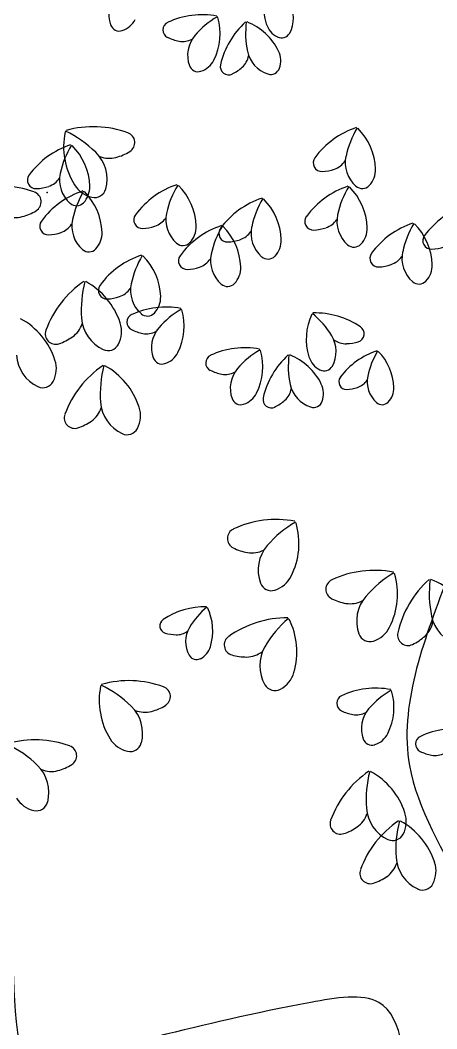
# Model space of a CAD drawing. Header units: millimetres. Extents: x 87938 to 265635, y 330093 to 434310.
# Drawn here: x 133239 to 133716, y 384929 to 386085 of the extents above; entities that cross this region are included whole.
import ezdxf

# ---------------------------------------------------------------- set-up
doc = ezdxf.new("R2010")
doc.units = ezdxf.units.MM

# ---------------------------------------------------------------- blocks, each defined once
blk = doc.blocks.new('A$C375B4AEE')
for centre, radius, start, end in [((5113.5, 4577.8), 66.9, 154.4733, 197.621), ((4904, 4568.2), 34.7, 139.4629, 199.8413), ((5046.3, 4563.7), 34.7, 331.0306, 31.4093), ((4976.3, 4474.2), 93.8, 79.5426, 114.8184), ((4881.4, 4560), 10.7, 199.8416, 287.8356), ((4876.8, 4574), 25.4, 287.8356, 333.2509), ((4940.9, 4550.6), 9.54, 114.8183, 243.7481), ((5045, 4478.1), 101.5, 120.3301, 139.4629), ((4930.1, 4546.1), 66.9, 333.251, 16.3988), ((5088.8, 4490), 93.8, 131.9815, 167.2572), ((5127.6, 4546.9), 101.5, 172.7689, 191.9017), ((5003.6, 4497.3), 66.9, 25.6899, 68.8377), ((5074, 4565.2), 25.4, 197.6209, 243.0366), ((4994.3, 4521.5), 34.7, 139.4629, 199.8413), ((5067.3, 4552.1), 10.7, 243.0367, 331.0311), ((4957.8, 4584.2), 47.1, 243.313, 260.2002), ((4953.9, 4561.1), 23.7, 260.2002, 297.04), ((5006.2, 4525.2), 23.7, 312.6391, 349.4787), ((5062.2, 4533.2), 34.7, 191.9017, 252.2801), ((5041, 4515.3), 25.4, 340.2744, 25.6898), ((4971.7, 4513.4), 10.7, 199.8416, 287.8356), ((4967.2, 4527.4), 25.4, 287.8356, 333.2509), ((5006.6, 4508.6), 9.54, 167.2573, 296.1871), ((4990.4, 4542.5), 47.1, 295.7519, 312.6391), ((5054.9, 4510.3), 10.7, 252.2802, 340.274), ((4851.5, 4322.4), 117.2, 70.1507, 105.4264), ((4901.2, 4417), 83.7, 168.5702, 211.718), ((4765.4, 4319.9), 126.8, 45.5061, 64.639), ((4887.2, 4421.5), 11.9, 301.2209, 70.1507), ((5183.5, 4346.6), 96.9, 108.33, 143.6057), ((5243.8, 4384.4), 104.8, 149.1174, 168.2502), ((5105.9, 4388.7), 69.2, 2.0383, 45.1861), ((4856, 4326.9), 96.9, 108.33, 143.6057), ((4916.3, 4364.6), 104.8, 149.1174, 168.2502), ((4778.4, 4369), 69.2, 2.0383, 45.1861), ((4823.9, 4379.4), 43.4, 345.1278, 45.5062), ((4870, 4433), 29.6, 247.9291, 284.7688), ((4862.5, 4461.4), 58.9, 284.7688, 301.656), ((5176.2, 4398.4), 35.9, 168.2502, 228.6287), ((5113.4, 4398.2), 9.86, 143.6057, 272.5354), ((5120, 4414.1), 24.4, 288.9875, 325.8273), ((4785.9, 4378.5), 9.86, 143.6057, 272.5354), ((4848.7, 4378.7), 35.9, 168.2502, 228.6287), ((5112.1, 4437), 48.7, 272.1003, 288.9875), ((5148.7, 4390.3), 26.3, 316.6229, 2.0383), ((4744, 4254.6), 117.2, 70.1507, 105.4264), ((4784.6, 4417.3), 48.7, 272.1003, 288.9875), ((4792.5, 4394.4), 24.4, 288.9875, 325.8273), ((4857, 4389.7), 31.8, 211.718, 257.1334), ((4821.2, 4370.5), 26.3, 316.6229, 2.0383), ((4977.9, 4281.2), 96.9, 108.33, 143.6057), ((5038.2, 4319), 104.8, 149.1174, 168.2502), ((4900.3, 4323.3), 69.2, 2.0383, 45.1861), ((5173.9, 4279.4), 96.9, 108.33, 143.6057), ((5234.2, 4317.2), 104.8, 149.1174, 168.2502), ((5096.3, 4321.6), 69.2, 2.0383, 45.1861), ((5159.8, 4379.8), 11, 228.6289, 316.6231), ((4779.8, 4353.6), 11.9, 301.2209, 70.1507), ((4870.1, 4274), 96.9, 108.33, 143.6057), ((4930.4, 4311.8), 104.8, 149.1174, 168.2502), ((4792.5, 4316.1), 69.2, 2.0383, 45.1861), ((4852.9, 4371.7), 13.3, 257.1334, 345.1277), ((4832.3, 4360.1), 11, 228.6289, 316.6231), ((5075.4, 4265.8), 96.9, 108.33, 143.6057), ((5135.7, 4303.5), 104.8, 149.1174, 168.2502), ((4997.8, 4307.9), 69.2, 2.0383, 45.1861), ((5309.2, 4257.4), 96.9, 108.3299, 143.6057), ((4762.6, 4365.2), 29.6, 247.9291, 284.7688), ((4755.1, 4393.5), 58.9, 284.7688, 301.656), ((4907.8, 4332.8), 9.86, 143.6057, 272.5354), ((4970.6, 4333), 35.9, 168.2502, 228.6287), ((5103.8, 4331.1), 9.86, 143.6057, 272.5354), ((5166.7, 4331.3), 35.9, 168.2502, 228.6287), ((4800, 4325.6), 9.86, 143.6057, 272.5354), ((4806.5, 4341.5), 24.4, 288.9875, 325.8273), ((4862.8, 4325.8), 35.9, 168.2502, 228.6287), ((4906.4, 4371.6), 48.7, 272.1003, 288.9875), ((4914.3, 4348.7), 24.4, 288.9875, 325.8273), ((5029, 4234.3), 96.9, 108.33, 143.6057), ((4943.1, 4324.8), 26.3, 316.6229, 2.0383), ((5089.4, 4272.1), 104.8, 149.1174, 168.2502), ((4951.4, 4276.4), 69.2, 2.0383, 45.1861), ((5068.2, 4317.6), 35.9, 168.2502, 228.6287), ((5110.4, 4347), 24.4, 288.9875, 325.8273), ((5139.2, 4323.1), 26.3, 316.6229, 2.0383), ((5248.4, 4237.1), 96.9, 108.3299, 143.6057), ((5308.8, 4274.9), 104.8, 149.1174, 168.2502), ((5170.8, 4279.3), 69.2, 2.0383, 45.1861), ((4798.7, 4364.4), 48.7, 272.1003, 288.9875), ((4835.3, 4317.7), 26.3, 316.6229, 2.0383), ((5005.3, 4317.4), 9.86, 143.6057, 272.5354), ((5011.9, 4333.3), 24.4, 288.9875, 325.8273), ((5102.5, 4369.9), 48.7, 272.1003, 288.9875), ((5239.1, 4309.1), 9.86, 143.6057, 272.5354), ((4954.2, 4314.4), 11, 228.6289, 316.6231), ((5004, 4356.2), 48.7, 272.1003, 288.9875), ((5040.7, 4309.4), 26.3, 316.6229, 2.0383), ((5150.3, 4312.6), 11, 228.6289, 316.6231), ((5237.8, 4347.9), 48.7, 272.1003, 288.9875), ((4846.4, 4307.2), 11, 228.6289, 316.6231), ((4937.3, 4200.5), 96.9, 108.33, 143.6057), ((4997.6, 4238.2), 104.8, 149.1174, 168.2502), ((4859.7, 4242.6), 69.2, 2.0383, 45.1861), ((4959, 4285.9), 9.86, 143.6057, 272.5354), ((5021.8, 4286.1), 35.9, 168.2502, 228.6287), ((5051.8, 4298.9), 11, 228.6289, 316.6231), ((5178.4, 4288.8), 9.86, 143.6057, 272.5354), ((5184.9, 4304.7), 24.4, 288.9875, 325.8273), ((5241.2, 4289), 35.9, 168.2502, 228.6287), ((4957.6, 4324.7), 48.7, 272.1003, 288.9875), ((4965.5, 4301.8), 24.4, 288.9875, 325.8273), ((4994.3, 4278), 26.3, 316.6229, 2.0383), ((5177, 4327.6), 48.7, 272.1003, 288.9875), ((5213.7, 4280.8), 26.3, 316.6229, 2.0383), ((4907.1, 4165.7), 117.2, 124.4099, 159.6857), ((4964.5, 4229.8), 126.8, 165.1974, 184.3302), ((4802.8, 4188.7), 83.7, 18.1183, 61.2661), ((4867.2, 4252.1), 9.86, 143.6057, 272.5354), ((4930, 4252.3), 35.9, 168.2502, 228.6287), ((5005.4, 4267.5), 11, 228.6289, 316.6231), ((5224.8, 4270.3), 11, 228.6289, 316.6231), ((4865.9, 4290.9), 48.7, 272.1003, 288.9875), ((4873.7, 4268), 24.4, 288.9875, 325.8273), ((4902.5, 4244.1), 26.3, 316.6229, 2.0383), ((4934.9, 4139.1), 93.8, 79.5426, 114.8184), ((4881.3, 4223.5), 43.4, 184.3302, 244.7087), ((4899.5, 4215.6), 9.54, 114.8183, 243.7481), ((4913.6, 4233.6), 11, 228.6289, 316.6231), ((5003.7, 4143), 101.5, 120.3301, 139.4629), ((4888.7, 4211), 66.9, 333.251, 16.3988), ((5162.5, 4196.1), 66.9, 154.4733, 197.621), ((5038.2, 4147.2), 101.5, 31.4091, 50.5419), ((5105.5, 4132.4), 93.8, 56.0537, 91.3294), ((4728, 4146.2), 83.7, 18.1183, 61.2661), ((4810.6, 4222.9), 29.6, 305.0675, 341.9073), ((4852.1, 4204.8), 31.8, 332.7028, 18.1184), ((4952.9, 4186.4), 34.7, 139.4629, 199.8413), ((5152.5, 4202.3), 9.54, 287.124, 56.0538), ((4808.3, 4202.2), 11.9, 159.6855, 288.6152), ((4793.8, 4246.9), 58.9, 288.1803, 305.0675), ((4916.5, 4249.1), 47.1, 243.313, 260.2002), ((4912.5, 4226), 23.7, 260.2002, 297.04), ((5095.2, 4182), 34.7, 331.0306, 31.4093), ((4868.5, 4196.3), 13.3, 244.7086, 332.7027), ((5025.2, 4092.5), 93.8, 79.5426, 114.8183), ((5141.4, 4214.6), 23.7, 233.8321, 270.6719), ((5141.1, 4238.1), 47.1, 270.6719, 287.559), ((4806.6, 4181), 43.4, 184.3302, 244.7087), ((4930.3, 4178.3), 10.7, 199.8416, 287.8356), ((4925.8, 4192.3), 25.4, 287.8356, 333.2509), ((4989.9, 4168.9), 9.54, 114.8183, 243.7481), ((5094, 4096.4), 101.5, 120.3301, 139.4628), ((4979, 4164.4), 66.9, 333.251, 16.3988), ((5137.7, 4108.3), 93.8, 131.9815, 167.2572), ((5176.5, 4165.2), 101.5, 172.7689, 191.9017), ((5052.6, 4115.6), 66.9, 25.6899, 68.8377), ((5122.9, 4183.5), 25.4, 197.6209, 243.0366), ((5203.2, 4101.4), 85.5, 108.0256, 143.3013), ((5256.6, 4134.4), 92.5, 148.813, 167.9458), ((5135, 4138.9), 61, 1.734, 44.8817), ((4777.4, 4162.3), 31.8, 332.7028, 18.1184), ((4928.9, 4069.3), 117.2, 124.4099, 159.6857), ((4986.3, 4133.4), 126.8, 165.1974, 184.3302), ((4824.5, 4092.3), 83.7, 18.1183, 61.2661), ((5043.2, 4139.8), 34.7, 139.4629, 199.8413), ((5116.2, 4170.4), 10.7, 243.0367, 331.0311), ((5006.8, 4202.5), 47.1, 243.313, 260.2002), ((5002.8, 4179.4), 23.7, 260.2002, 297.04), ((5141.7, 4147.2), 8.7, 143.3009, 272.2307), ((5197.1, 4147.1), 31.6, 167.9458, 228.3243), ((4793.8, 4153.8), 13.3, 244.7086, 332.7027), ((5055.2, 4143.5), 23.7, 312.6391, 349.4787), ((5111.2, 4151.5), 34.7, 191.9017, 252.2801), ((5090, 4133.6), 25.4, 340.2744, 25.6899), ((5140.7, 4181.5), 42.9, 271.796, 288.6831), ((5147.5, 4161.2), 21.6, 288.6831, 325.5229), ((5172.8, 4140), 23.2, 316.3186, 1.7338), ((5020.6, 4131.7), 10.7, 199.8412, 287.8355), ((5016.1, 4145.7), 25.4, 287.8356, 333.2509), ((5055.6, 4126.9), 9.54, 167.2573, 296.1869), ((4832.4, 4126.5), 29.6, 305.0675, 341.9073), ((4903.1, 4127.1), 43.4, 184.3302, 244.7087), ((4873.9, 4108.4), 31.8, 332.7028, 18.1184), ((5039.3, 4160.8), 47.1, 295.7518, 312.6391), ((5103.9, 4128.6), 10.7, 252.2803, 340.2744), ((5182.5, 4130.7), 9.72, 228.3244, 316.3185), ((4830.1, 4105.8), 11.9, 159.6855, 288.6152), ((4815.6, 4150.5), 58.9, 288.1803, 305.0675), ((4890.2, 4099.9), 13.3, 244.7086, 332.7027), ((5061.3, 3872.2), 117.2, 79.5427, 114.8184), ((5017.2, 3967.7), 11.9, 114.8186, 243.7479), ((5147.3, 3877.1), 126.8, 120.3301, 139.4629), ((5003.6, 3962), 83.7, 333.251, 16.3988), ((5038.3, 4009.6), 58.9, 243.313, 260.2002), ((5033.3, 3980.7), 29.6, 260.2003, 297.04), ((5083.9, 3931.3), 43.4, 139.4629, 199.8414), ((5174.2, 3813.9), 117.2, 79.5427, 114.8184), ((5050, 3938.7), 31.8, 287.8356, 333.2509), ((5130, 3909.4), 11.9, 114.8186, 243.7479), ((5260.2, 3818.8), 126.8, 120.3301, 139.4629), ((5116.5, 3903.8), 83.7, 333.251, 16.3988), ((5314.9, 3833.7), 117.2, 131.9815, 167.2572), ((5363.4, 3904.8), 126.8, 172.7689, 191.9017), ((5208.4, 3842.7), 83.7, 25.6899, 68.8377), ((5055.6, 3921.1), 13.3, 199.8412, 287.8356), ((5151.2, 3951.3), 58.9, 243.313, 260.2002), ((5196.8, 3873), 43.4, 139.4629, 199.8414), ((4979.8, 3804), 85.5, 88.9788, 124.2545), ((5041, 3817.9), 92.5, 129.7662, 148.899), ((4927.5, 3861.8), 61, 342.6871, 25.8349), ((5146.2, 3922.5), 29.6, 260.2003, 297.04), ((4936.5, 3867.5), 8.7, 124.2545, 253.184), ((5074.2, 3759.6), 117.2, 89.8729, 125.1487), ((5157.8, 3779.8), 126.8, 130.6604, 149.7932), ((5001.2, 3837.7), 83.7, 343.5813, 26.7291), ((5281.7, 3887.6), 43.4, 191.9017, 252.2802), ((4946.6, 3878.8), 21.6, 269.6364, 306.476), ((4988.9, 3849.3), 31.6, 148.8991, 209.2775), ((5162.8, 3880.4), 31.8, 287.8356, 333.2509), ((5211.7, 3877.7), 29.6, 312.6391, 349.4788), ((4946.8, 3900.2), 42.9, 252.7491, 269.6363), ((5013.5, 3845.7), 11.9, 125.1488, 254.0781), ((5168.5, 3862.8), 13.3, 199.8412, 287.8356), ((5212.2, 3856.9), 11.9, 167.2572, 296.1868), ((5191.9, 3899.2), 58.9, 295.7519, 312.6391), ((4963.6, 3850.5), 23.2, 297.2717, 342.6872), ((5085.7, 3821.8), 43.4, 149.7932, 210.1716), ((4969.8, 3838.6), 9.72, 209.2774, 297.2718), ((5026.8, 3890.7), 58.9, 253.6434, 270.5305), ((5027.1, 3861.4), 29.6, 270.5305, 307.3702), ((4892.2, 3687.5), 117.2, 70.1507, 105.4264), ((5051, 3823), 31.8, 298.166, 343.5814), ((4942, 3782), 83.7, 168.5702, 211.718), ((4806.2, 3684.9), 126.8, 45.5061, 64.639), ((4928, 3786.5), 11.9, 301.2209, 70.1507), ((5059.7, 3806.7), 13.3, 210.1717, 298.1659), ((5175.5, 3702.3), 93.8, 79.5426, 114.8184), ((5244.3, 3706.3), 101.5, 120.3301, 139.4629), ((5129.3, 3774.2), 66.9, 333.251, 16.3988), ((5140.1, 3778.8), 9.54, 114.8181, 243.7479), ((4864.7, 3744.4), 43.4, 345.1278, 45.5062), ((4910.7, 3798.1), 29.6, 247.9291, 284.7688), ((4903.3, 3826.4), 58.9, 284.7688, 301.656), ((5157.1, 3812.3), 47.1, 243.313, 260.2002), ((5193.5, 3749.7), 34.7, 139.4629, 199.8413), ((5153.1, 3789.2), 23.7, 260.2003, 297.0399), ((5265.8, 3655.7), 93.8, 79.5427, 114.8184), ((4784.8, 3619.6), 117.2, 70.1507, 105.4264), ((4897.8, 3754.7), 31.8, 211.718, 257.1334), ((5170.9, 3741.5), 10.7, 199.8412, 287.8355), ((5166.4, 3755.6), 25.4, 287.8356, 333.2509), ((5230.5, 3732.2), 9.54, 114.8183, 243.7479), ((4698.8, 3617.1), 126.8, 45.5061, 64.639), ((4820.6, 3718.6), 11.9, 301.2209, 70.1507), ((4893.7, 3736.7), 13.3, 257.1334, 345.1277), ((5247.4, 3765.7), 47.1, 243.313, 260.2002), ((5243.4, 3742.6), 23.7, 260.2002, 297.0399), ((4757.3, 3676.6), 43.4, 345.1278, 45.5062), ((4803.3, 3730.2), 29.6, 247.9291, 284.7688), ((4795.9, 3758.6), 58.9, 284.7688, 301.656), ((5233.5, 3604.1), 117.2, 124.4099, 159.6857), ((5291, 3668.2), 126.8, 165.1974, 184.3302), ((5129.2, 3627.1), 83.7, 18.1183, 61.2661), ((4790.4, 3686.9), 31.8, 211.718, 257.1334), ((4786.3, 3668.9), 13.3, 257.1334, 345.1277), ((5207.8, 3661.9), 43.4, 184.3302, 244.7086), ((5134.8, 3640.7), 11.9, 159.6858, 288.6152), ((5137.1, 3661.3), 29.6, 305.0676, 341.9072), ((5267.6, 3547.4), 117.2, 124.4099, 159.6857), ((5325.1, 3611.5), 126.8, 165.1974, 184.3302), ((5163.3, 3570.4), 83.7, 18.1183, 61.2661), ((5178.5, 3643.2), 31.8, 332.7029, 18.1183), ((5120.2, 3685.3), 58.9, 288.1803, 305.0675), ((5194.9, 3634.8), 13.3, 244.7087, 332.7027), ((5241.9, 3605.2), 43.4, 184.3302, 244.7086), ((5212.6, 3586.5), 31.8, 332.7029, 18.1183), ((5168.9, 3583.9), 11.9, 159.6858, 288.6152), ((5171.2, 3604.6), 29.6, 305.0676, 341.9072), ((5154.3, 3628.6), 58.9, 288.1803, 305.0675), ((5229, 3578), 13.3, 244.7087, 332.7027)]:
    blk.add_arc(centre, radius, start, end)
for points in [[(5256.5, 3920), (5213.9, 3707.6), (5277.7, 3558.9), (5362.8, 3389), (5447.9, 3282.8), (5490.4, 3112.8), (5554.2, 3261.5), (5618, 3367.7), (5554.2, 3580.2), (5532.9, 3856.3), (5469.1, 3962.5), (5469.1, 4175), (5405.3, 4578.6), (5235.2, 4833.5), (5107.6, 5003.4), (5001.3, 5109.6), (5001.3, 5130.9)], [(4729.5, 4704.2), (4690.4, 4274.9), (4670.9, 3962.7), (4690.4, 3728.6), (4749, 3572.5), (4768.6, 3377.4), (4827.2, 3221.3), (4905.3, 3006.6), (5003, 2753), (5003, 2635.9), (5120.2, 2538.3), (5159.3, 2518.8), (5198.3, 2616.4), (5322.3, 2858.8), (5335.1, 3104.2), (5217.9, 3318.8), (5178.8, 3435.9), (5100.7, 3435.9), (4924.8, 3396.9)]]:
    blk.add_spline(points, degree=3)
for p in [(4798.7, 4364.4), (4934.2, 3776.3)]:
    blk.add_point(p)

msp = doc.modelspace()

# ---------------------------------------------------------------- block references
msp.add_blockref('A$C375B4AEE', (128471, 381523.4))

doc.saveas('drawing.dxf')
